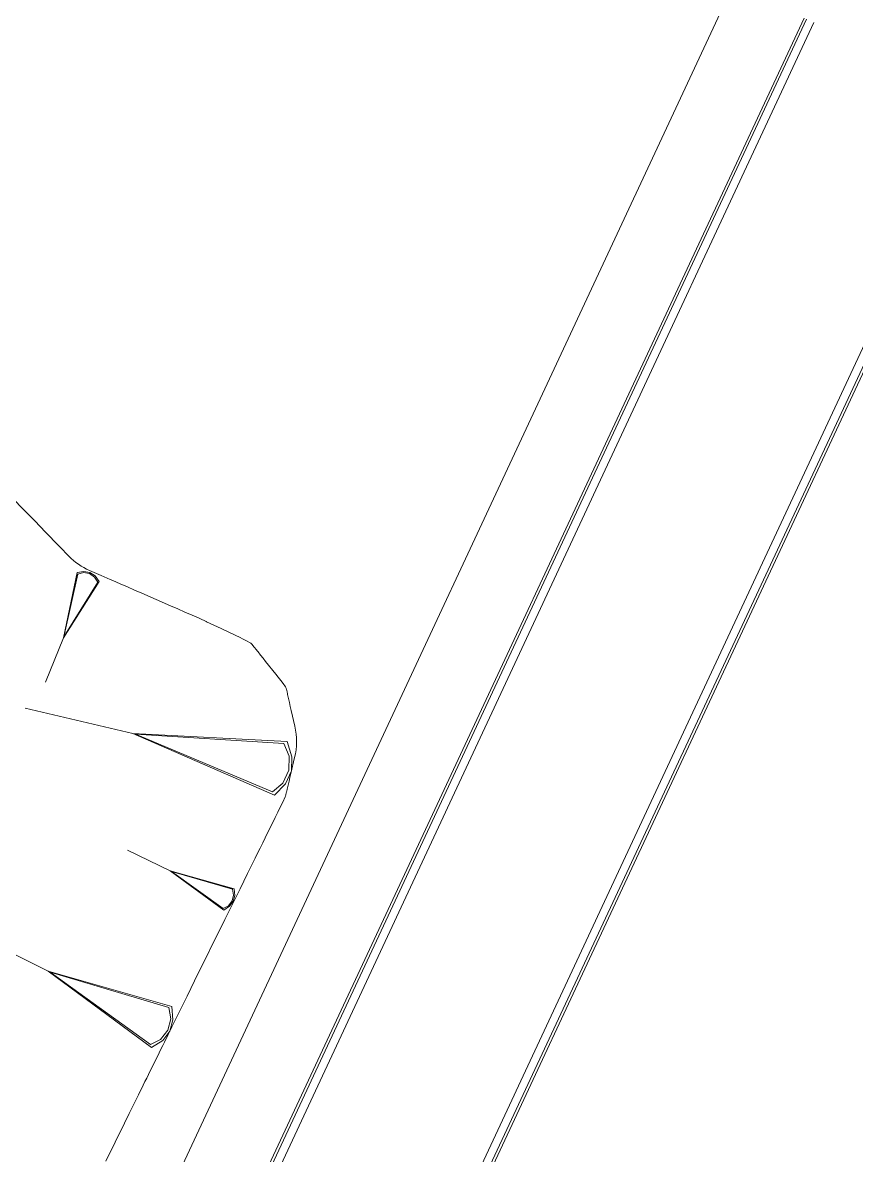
# Model space of a CAD drawing. Header units: metres. Extents: x 305195 to 309187, y 6261447 to 6263623.
# Drawn here: x 305639 to 305685.4, y 6262879.7 to 6262942.6 of the extents above; entities that cross this region are included whole.
import ezdxf

# ---------------------------------------------------------------- set-up
doc = ezdxf.new("R2010")
doc.units = ezdxf.units.M
doc.layers.add('st_new', color=9, linetype='Continuous')

# ---------------------------------------------------------------- blocks, each defined once
blk = doc.blocks.new('ST4_NEW')
at = {"layer": 'st_new', "color": 251, "lineweight": 0}
for p, q in [((223.339, 465.384), (263.058, 550.474)), ((233.58, 477.04), (266.306, 547.149)), ((233.716, 476.977), (266.442, 547.085)), ((234.124, 476.787), (266.85, 546.895)), ((276.49, 543.668), (244.2, 474.494)), ((276.898, 543.478), (244.608, 474.304)), ((277.033, 543.414), (244.744, 474.24)), ((222.007, 520.77, -999), (223.225, 519.515, -999)), ((223.225, 519.515, -999), (223.528, 519.202, -999)), ((223.528, 519.202, -999), (223.831, 518.889, -999)), ((223.831, 518.889, -999), (224.135, 518.576, -999)), ((224.135, 518.576, -999), (224.438, 518.263, -999)), ((224.438, 518.263, -999), (224.562, 518.135, -999)), ((224.562, 518.135, -999), (224.686, 518.008, -999)), ((224.686, 518.008, -999), (224.809, 517.88, -999)), ((224.809, 517.88, -999), (224.933, 517.753, -999)), ((224.933, 517.753, -999), (225.429, 517.241, -999)), ((225.429, 517.241, -999), (225.555, 517.117, -999)), ((225.555, 517.117, -999), (225.686, 517, -999)), ((225.686, 517, -999), (225.822, 516.89, -999)), ((225.822, 516.89, -999), (225.963, 516.788, -999)), ((225.963, 516.788, -999), (226.108, 516.692, -999)), ((226.108, 516.692, -999), (226.259, 516.603, -999)), ((226.259, 516.603, -999), (226.414, 516.522, -999)), ((226.414, 516.522, -999), (226.575, 516.447, -999)), ((226.575, 516.447, -999), (227.228, 516.163, -999)), ((227.228, 516.163, -999), (227.391, 516.092, -999)), ((227.391, 516.092, -999), (227.554, 516.021, -999)), ((227.554, 516.021, -999), (227.716, 515.95, -999)), ((227.716, 515.95, -999), (227.879, 515.88, -999)), ((227.879, 515.88, -999), (228.279, 515.706, -999)), ((228.279, 515.706, -999), (228.679, 515.532, -999)), ((228.679, 515.532, -999), (229.078, 515.358, -999)), ((229.078, 515.358, -999), (229.478, 515.184, -999)), ((229.478, 515.184, -999), (231.082, 514.486, -999)), ((231.082, 514.486, -999), (231.482, 514.312, -999)), ((231.482, 514.312, -999), (231.881, 514.137, -999)), ((231.881, 514.137, -999), (232.281, 513.963, -999)), ((232.281, 513.963, -999), (232.68, 513.788, -999)), ((232.68, 513.788, -999), (232.714, 513.773, -999)), ((232.714, 513.773, -999), (232.748, 513.758, -999)), ((232.748, 513.758, -999), (232.782, 513.742, -999)), ((232.782, 513.742, -999), (232.816, 513.726, -999)), ((232.816, 513.726, -999), (232.952, 513.662, -999)), ((232.952, 513.662, -999), (232.986, 513.646, -999)), ((232.986, 513.646, -999), (233.019, 513.63, -999)), ((233.019, 513.63, -999), (233.053, 513.614, -999)), ((233.053, 513.614, -999), (233.087, 513.598, -999)), ((233.087, 513.598, -999), (233.29, 513.502, -999)), ((233.29, 513.502, -999), (233.493, 513.406, -999)), ((233.493, 513.406, -999), (233.696, 513.31, -999)), ((233.696, 513.31, -999), (233.899, 513.213, -999)), ((233.899, 513.213, -999), (234.713, 512.828, -999)), ((234.713, 512.828, -999), (234.915, 512.73, -999)), ((234.915, 512.73, -999), (235.115, 512.63, -999)), ((235.115, 512.63, -999), (235.312, 512.527, -999)), ((235.312, 512.527, -999), (235.507, 512.421, -999)), ((235.507, 512.421, -999), (235.539, 512.402, -999)), ((235.539, 512.402, -999), (235.568, 512.379, -999)), ((235.568, 512.379, -999), (235.594, 512.354, -999)), ((235.594, 512.354, -999), (235.619, 512.327, -999)), ((235.619, 512.327, -999), (235.713, 512.209, -999)), ((235.713, 512.209, -999), (235.736, 512.18, -999)), ((235.736, 512.18, -999), (235.76, 512.151, -999)), ((235.76, 512.151, -999), (235.783, 512.122, -999)), ((235.783, 512.122, -999), (235.806, 512.093, -999)), ((235.806, 512.093, -999), (235.947, 511.917, -999)), ((235.947, 511.917, -999), (236.087, 511.742, -999)), ((236.087, 511.742, -999), (236.227, 511.567, -999)), ((236.227, 511.567, -999), (236.368, 511.391, -999)), ((236.368, 511.391, -999), (236.931, 510.688, -999)), ((236.931, 510.688, -999), (237.07, 510.512, -999)), ((237.07, 510.512, -999), (237.205, 510.335, -999)), ((237.205, 510.335, -999), (237.337, 510.156, -999)), ((237.337, 510.156, -999), (237.466, 509.975, -999)), ((237.466, 509.975, -999), (237.486, 509.944, -999)), ((237.486, 509.944, -999), (237.502, 509.911, -999)), ((237.502, 509.911, -999), (237.515, 509.877, -999)), ((237.515, 509.877, -999), (237.525, 509.841, -999)), ((237.525, 509.841, -999), (237.558, 509.695, -999)), ((237.558, 509.695, -999), (237.567, 509.658, -999)), ((237.567, 509.658, -999), (237.575, 509.622, -999)), ((237.575, 509.622, -999), (237.583, 509.585, -999)), ((237.583, 509.585, -999), (237.591, 509.549, -999)), ((237.591, 509.549, -999), (237.641, 509.33, -999)), ((237.641, 509.33, -999), (237.69, 509.111, -999)), ((237.69, 509.111, -999), (237.739, 508.892, -999)), ((237.739, 508.892, -999), (237.789, 508.672, -999)), ((237.789, 508.672, -999), (237.987, 507.793, -999)), ((237.987, 507.793, -999), (238.03, 507.574, -999)), ((238.03, 507.574, -999), (238.061, 507.355, -999)), ((238.061, 507.355, -999), (238.078, 507.136, -999)), ((238.084, 506.918, -999), (238.076, 506.699, -999)), ((238.078, 507.136, -999), (238.084, 506.918, -999)), ((238.024, 506.261, -999), (237.979, 506.043, -999)), ((238.056, 506.48, -999), (238.024, 506.261, -999)), ((238.076, 506.699, -999), (238.056, 506.48, -999)), ((237.979, 506.043, -999), (237.772, 505.166, -999)), ((237.72, 504.948, -999), (237.669, 504.729, -999)), ((237.772, 505.166, -999), (237.72, 504.948, -999)), ((237.566, 504.292, -999), (237.557, 504.256, -999)), ((237.617, 504.511, -999), (237.566, 504.292, -999)), ((237.669, 504.729, -999), (237.617, 504.511, -999)), ((237.448, 503.86, -999), (237.315, 503.574, -999)), ((237.463, 503.894, -999), (237.448, 503.86, -999)), ((237.476, 503.929, -999), (237.463, 503.894, -999)), ((237.487, 503.964, -999), (237.476, 503.929, -999)), ((237.497, 504, -999), (237.487, 503.964, -999)), ((237.531, 504.146, -999), (237.497, 504, -999)), ((237.54, 504.183, -999), (237.531, 504.146, -999)), ((237.549, 504.219, -999), (237.54, 504.183, -999)), ((237.557, 504.256, -999), (237.549, 504.219, -999)), ((237.179, 503.289, -999), (237.042, 503.004, -999)), ((237.315, 503.574, -999), (237.179, 503.289, -999)), ((236.903, 502.721, -999), (236.342, 501.583, -999)), ((237.042, 503.004, -999), (236.903, 502.721, -999)), ((236.202, 501.3, -999), (236.062, 501.016, -999)), ((236.342, 501.583, -999), (236.202, 501.3, -999)), ((235.922, 500.733, -999), (235.783, 500.449, -999)), ((236.062, 501.016, -999), (235.922, 500.733, -999)), ((235.783, 500.449, -999), (235.363, 499.599, -999)), ((235.363, 499.599, -999), (234.943, 498.748, -999)), ((234.943, 498.748, -999), (234.524, 497.898, -999)), ((234.524, 497.898, -999), (234.104, 497.047, -999)), ((234.104, 497.047, -999), (232.42, 493.635, -999)), ((232.42, 493.635, -999), (232.001, 492.785, -999)), ((232.001, 492.785, -999), (231.581, 491.934, -999)), ((231.581, 491.934, -999), (231.161, 491.084, -999)), ((231.161, 491.084, -999), (230.742, 490.234, -999)), ((230.545, 489.835, -999), (230.447, 489.635, -999)), ((230.643, 490.034, -999), (230.545, 489.835, -999)), ((230.742, 490.234, -999), (230.643, 490.034, -999)), ((230.348, 489.436, -999), (229.953, 488.635, -999)), ((230.447, 489.635, -999), (230.348, 489.436, -999)), ((229.953, 488.635, -999), (229.855, 488.436, -999)), ((229.658, 488.037, -999), (229.56, 487.837, -999)), ((229.756, 488.236, -999), (229.658, 488.037, -999)), ((229.855, 488.436, -999), (229.756, 488.236, -999)), ((229.299, 487.31, -999), (229.039, 486.783, -999)), ((229.56, 487.837, -999), (229.299, 487.31, -999)), ((229.039, 486.783, -999), (228.779, 486.255, -999)), ((228.779, 486.255, -999), (228.519, 485.728, -999)), ((228.519, 485.728, -999), (227.475, 483.612, -999))]:
    blk.add_line(p, q, dxfattribs=at)
at = {"layer": 'st_new', "color": 251, "lineweight": 0, "extrusion": (-0.00132, -0.003253, 0.999994)}
for p, q in [((225.129, 512.702, -998.991), (225.887, 516.335, -998.978)), ((225.887, 516.335, -998.978), (226.269, 516.394, -998.977)), ((225.923, 516.248, -998.978), (226.244, 516.333, -998.977)), ((226.244, 516.333, -998.977), (226.577, 516.27, -998.977)), ((226.269, 516.394, -998.977), (226.602, 516.331, -998.977)), ((226.577, 516.27, -998.977), (226.859, 516.083, -998.977)), ((226.602, 516.331, -998.977), (226.884, 516.145, -998.977)), ((227.117, 515.835, -998.978), (225.129, 512.702, -998.991)), ((225.154, 512.764, -998.99), (225.923, 516.248, -998.978)), ((227.03, 515.799, -998.978), (225.154, 512.764, -998.99)), ((226.859, 516.083, -998.977), (227.03, 515.799, -998.978)), ((226.884, 516.145, -998.977), (227.117, 515.835, -998.978)), ((224.13, 510.242, -999), (225.129, 512.702, -998.991))]:
    blk.add_line(p, q, dxfattribs=at)
at = {"layer": 'st_new', "color": 251, "lineweight": 0, "extrusion": (-0.003418, 0.000805563, 0.999994)}
for p, q in [((223.005, 508.797, -999), (228.985, 507.387, -998.978)), ((228.985, 507.387, -998.978), (237.56, 506.944, -998.949)), ((236.855, 503.954, -998.949), (228.985, 507.387, -998.978)), ((229.134, 507.352, -998.978), (237.375, 506.83, -998.949)), ((236.741, 504.139, -998.949), (229.134, 507.352, -998.978)), ((237.375, 506.83, -998.949), (237.683, 506.126, -998.948)), ((237.56, 506.944, -998.949), (237.832, 506.091, -998.947)), ((237.683, 506.126, -998.948), (237.656, 505.343, -998.947)), ((237.832, 506.091, -998.947), (237.805, 505.308, -998.947)), ((237.656, 505.343, -998.947), (237.33, 504.631, -998.948)), ((237.805, 505.308, -998.947), (237.48, 504.596, -998.947)), ((237.33, 504.631, -998.948), (236.741, 504.139, -998.949)), ((237.48, 504.596, -998.947), (236.855, 503.954, -998.949))]:
    blk.add_line(p, q, dxfattribs=at)
at = {"layer": 'st_new', "color": 251, "lineweight": 0, "extrusion": (-0.003156, 0.001538, 0.999994)}
for p, q in [((228.696, 500.908, -999), (231.066, 499.752, -998.991)), ((231.066, 499.752, -998.991), (234.614, 498.756, -998.978)), ((234.037, 497.571, -998.978), (231.066, 499.752, -998.991)), ((231.125, 499.723, -998.991), (234.526, 498.726, -998.978)), ((234.006, 497.659, -998.978), (231.125, 499.723, -998.991)), ((234.526, 498.726, -998.978), (234.588, 498.402, -998.978)), ((234.614, 498.756, -998.978), (234.648, 498.373, -998.977)), ((234.503, 498.077, -998.977), (234.3, 497.809, -998.978)), ((234.563, 498.048, -998.977), (234.359, 497.781, -998.977)), ((234.588, 498.402, -998.978), (234.503, 498.077, -998.977)), ((234.648, 498.373, -998.977), (234.563, 498.048, -998.977)), ((234.3, 497.809, -998.978), (234.006, 497.659, -998.978)), ((234.359, 497.781, -998.977), (234.037, 497.571, -998.978))]:
    blk.add_line(p, q, dxfattribs=at)
at = {"layer": 'st_new', "color": 251, "lineweight": 0, "extrusion": (-0.003149, 0.001554, 0.999994)}
for p, q in [((219.697, 496.441, -999), (224.281, 494.18, -998.982)), ((224.281, 494.18, -998.982), (231.15, 492.216, -998.957)), ((230.019, 489.924, -998.957), (224.281, 494.18, -998.982)), ((224.396, 494.123, -998.982), (230.979, 492.158, -998.958)), ((229.961, 490.095, -998.958), (224.396, 494.123, -998.982)), ((230.979, 492.158, -998.958), (231.096, 491.529, -998.956)), ((231.15, 492.216, -998.957), (231.211, 491.473, -998.956)), ((231.096, 491.529, -998.956), (230.928, 490.9, -998.956)), ((231.211, 491.473, -998.956), (231.043, 490.843, -998.956)), ((230.928, 490.9, -998.956), (230.531, 490.383, -998.956)), ((231.043, 490.843, -998.956), (230.645, 490.327, -998.956)), ((230.531, 490.383, -998.956), (229.961, 490.095, -998.958)), ((230.645, 490.327, -998.956), (230.019, 489.924, -998.957))]:
    blk.add_line(p, q, dxfattribs=at)
blk = doc.blocks.new('PLAN_NEW')
at = {"layer": 'st_new', "lineweight": 0}
blk.add_blockref('ST4_NEW', (-232.083, -1017.589), dxfattribs=at)

msp = doc.modelspace()

# ---------------------------------------------------------------- block references
at = {"layer": 'st_new'}
msp.add_blockref('PLAN_NEW', (305648.261, 6263413.338), dxfattribs=at)

doc.saveas('drawing.dxf')
